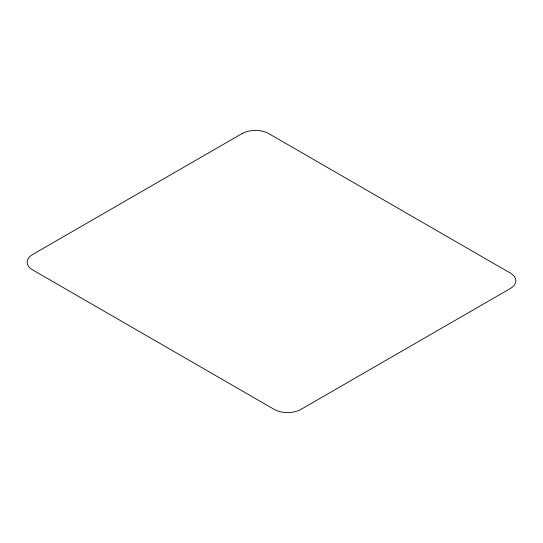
<?xml version="1.0" encoding="UTF-8"?>
<svg xmlns="http://www.w3.org/2000/svg" width="543" height="543" viewBox="0 0 543 543"><rect width="100%" height="100%" fill="white"/><g stroke="black" fill="none" stroke-linecap="round" stroke-linejoin="round"><path stroke-width="0.81" d="M241.988 133.632L32.709 254.463A18.971 10.955 0 0 0 32.709 269.952L274.181 409.368A18.971 10.955 0 0 0 301.012 409.368L510.291 288.537A18.971 10.955 0 0 0 510.291 273.048L268.819 133.632A18.971 10.955 0 0 0 241.988 133.632"/></g></svg>
